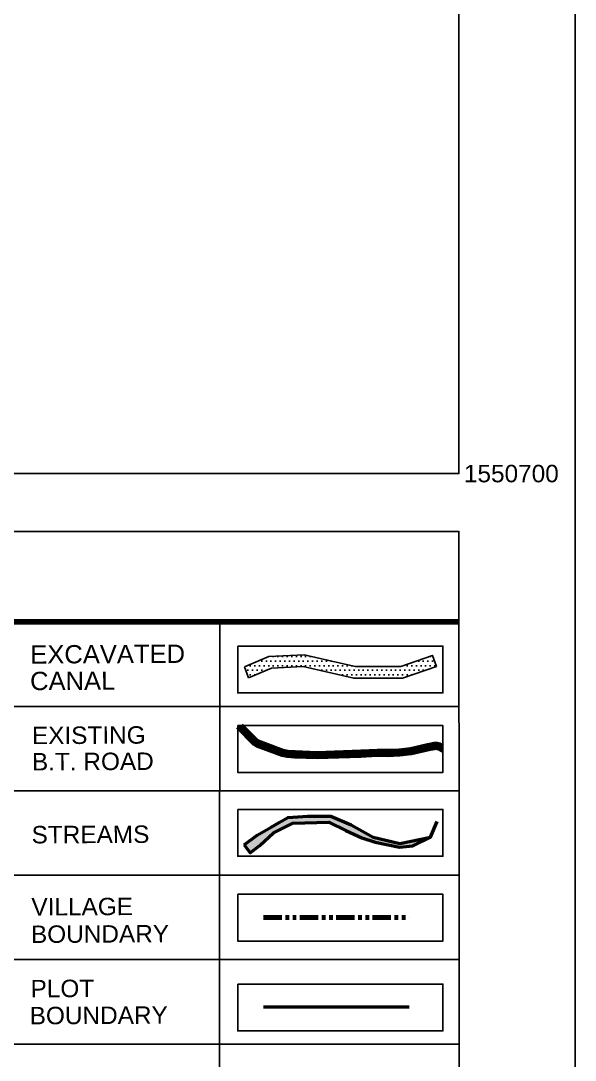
# Model space of a CAD drawing. Header units: metres. Extents: x 32505 to 230200, y 224018 to 1564544.
# Drawn here: x 229247 to 230200, y 1549691 to 1551479 of the extents above; entities that cross this region are included whole.
import ezdxf

# ---------------------------------------------------------------- set-up
doc = ezdxf.new("R2010")
doc.units = ezdxf.units.M
doc.linetypes.add('PHANTOM2', pattern=[1.25, 0.625, -0.125, 0.125, -0.125, 0.125, -0.125])
doc.layers.add('EXCAVATED CANAL', color=7, linetype='Continuous', true_color=0x7094ff)
for name, color, linetype in [('G_B.T. ROAD', 1, 'Continuous'), ('GRID', 7, 'Continuous'), ('TITLE BOX', 7, 'Continuous'), ('VILLAGE BOUNDARY', 6, 'Continuous')]:
    doc.layers.add(name, color=color, linetype=linetype)
doc.layers.add('STREAM', color=141, linetype='Continuous', lineweight=0)
doc.styles.get("Standard").update_dxf_attribs({"font": 'arial.ttf'})

msp = doc.modelspace()

# ---------------------------------------------------------------- hatches: boundary and pattern name
at = {"layer": 'EXCAVATED CANAL'}
h = msp.add_hatch(dxfattribs=at)
h.set_pattern_fill('DOTS', color=256, scale=5)
h.set_pattern_definition([(0, (-208.987, -5689.984), (3.96875, 7.9375), [0, -7.9375])])
h.paths.add_polyline_path([(229631.6, 1550367.8), (229638, 1550348.7), (229677.5, 1550365.2), (229732, 1550368.1), (229819.2, 1550348.1), (229903.3, 1550348.1), (229961.2, 1550368.2), (229954.6, 1550387.2), (229899.9, 1550368.3), (229821.5, 1550368.3), (229733.7, 1550388.4), (229672.9, 1550385.2)])
at = {"layer": 'STREAM', "lineweight": 50}
h = msp.add_hatch(color=256, dxfattribs=at)
h.dxf.hatch_style = 1
h.paths.add_polyline_path([(229776.1, 1550100.2), (229805.4, 1550086), (229833, 1550073.7), (229856.2, 1550065.9), (229898, 1550057.5), (229920.6, 1550059.9), (229951, 1550074.9), (229898.4, 1550064), (229852.8, 1550074.9), (229814.5, 1550095.7), (229779.8, 1550110.9), (229740.2, 1550110.9), (229705.8, 1550108.5), (229691.2, 1550100.1), (229677, 1550091.9), (229652.9, 1550078), (229630.9, 1550061.5), (229641.2, 1550047.7), (229657.7, 1550060.1), (229681.1, 1550082.4), (229714.7, 1550098.9)])

# ---------------------------------------------------------------- linework, layer by layer
for points in [[(229619.6, 1550403.4), (229619.6, 1550322.8), (229972.5, 1550322.8), (229972.5, 1550403.4)], [(229619.6, 1550122.5), (229619.6, 1550041.9), (229972.5, 1550041.9), (229972.5, 1550122.5)], [(229619.6, 1549976.6), (229619.6, 1549896), (229972.5, 1549896), (229972.5, 1549976.6)], [(229619.6, 1549822), (229619.6, 1549741.4), (229972.5, 1549741.4), (229972.5, 1549822)]]:
    msp.add_lwpolyline(points, close=True)
at = {"color": 7}
msp.add_lwpolyline([(229619.6, 1550266.6), (229619.6, 1550186), (229972.5, 1550186), (229972.5, 1550266.6), (229619.6, 1550266.6)], close=True, dxfattribs=at)
at = {"color": 1, "lineweight": 50, "flags": 128}
msp.add_lwpolyline([(229664.2, 1549782.6), (229914.7, 1549782.6)], dxfattribs=at)
at = {"layer": 'EXCAVATED CANAL'}
msp.add_line((229631.6, 1550367.8), (229638, 1550348.7), dxfattribs=at)
msp.add_lwpolyline([(229638, 1550348.7), (229677.5, 1550365.2), (229732, 1550368.1), (229819.2, 1550348.1), (229903.3, 1550348.1), (229961.2, 1550368.2), (229954.6, 1550387.2), (229899.9, 1550368.3), (229821.5, 1550368.3), (229733.7, 1550388.4), (229672.9, 1550385.2), (229631.6, 1550367.8)], dxfattribs=at)
at = {"layer": 'G_B.T. ROAD', "color": 253, "lineweight": 70}
for points in [[(229619.6, 1550264.3), (229648.6, 1550235.2), (229652.5, 1550233), (229695.9, 1550216.8), (229704.8, 1550215.1), (229717.9, 1550214), (229756.1, 1550212.7), (229831.5, 1550215.4), (229859.7, 1550216.6), (229877.5, 1550216.4), (229897.8, 1550217.3), (229918.2, 1550219.8), (229947.6, 1550226.4), (229958.2, 1550228.5), (229961.7, 1550228.9), (229965, 1550228), (229972.5, 1550223.8)], [(229625.8, 1550266.6), (229652.3, 1550240), (229655.1, 1550238.5), (229697.5, 1550222.6), (229705.6, 1550221), (229718.3, 1550220), (229756.1, 1550218.7), (229831.2, 1550221.4), (229859.6, 1550222.6), (229877.4, 1550222.4), (229897.3, 1550223.2), (229917.2, 1550225.7), (229946.3, 1550232.3), (229957.3, 1550234.4), (229962.1, 1550234.9), (229967.3, 1550233.7), (229972.5, 1550230.7)]]:
    msp.add_lwpolyline(points, dxfattribs=at)
at = {"layer": 'GRID', "linetype": 'Continuous'}
for p, q in [((230200, 1563900), (230200, 1548339.6)), ((230000, 1559700), (230000, 1550700))]:
    msp.add_line(p, q, dxfattribs=at)
for points in [[(222800, 1563900), (230200, 1563900), (230200, 1548339.6), (222800, 1548339.6)], [(223000, 1550700), (223000, 1563700), (230000, 1563700), (230000, 1550700)], [(223000, 1550700), (223000, 1563700), (230000, 1563700), (230000, 1550700)], [(228395.6, 1549283.2), (230001.3, 1549283.2), (230000, 1550600.4), (228394.4, 1550600.4)]]:
    msp.add_lwpolyline(points, close=True, dxfattribs=at)
at = {"layer": 'STREAM', "lineweight": 50}
for points in [[(229630.9, 1550061.5), (229652.9, 1550078), (229677, 1550091.9), (229691.2, 1550100.1), (229705.8, 1550108.5), (229740.2, 1550110.9), (229779.8, 1550110.9), (229814.5, 1550095.7), (229852.8, 1550074.9), (229898.4, 1550064), (229951, 1550074.9), (229962.7, 1550101.8)], [(229630.9, 1550061.5), (229641.2, 1550047.7), (229657.7, 1550060.1), (229681.1, 1550082.4), (229714.7, 1550098.9), (229776.1, 1550100.2), (229805.4, 1550086), (229833, 1550073.7), (229856.2, 1550065.9), (229898, 1550057.5), (229920.6, 1550059.9), (229951, 1550074.9)]]:
    msp.add_lwpolyline(points, dxfattribs=at)
at = {"layer": 'TITLE BOX', "color": 0}
for p, q in [((230001.3, 1550444.8), (228395.6, 1550444.8)), ((230001.3, 1550299.6), (228395.6, 1550299.6)), ((230001.3, 1550154.4), (228395.6, 1550154.4)), ((230001.3, 1550009.2), (228395.6, 1550009.2)), ((230001.3, 1550009.2), (230000, 1550009.2)), ((230001.3, 1549864), (228395.6, 1549864)), ((230001.3, 1549718.8), (228395.6, 1549718.8))]:
    msp.add_line(p, q, dxfattribs=at)
at = {"layer": 'TITLE BOX', "color": 0, "const_width": 9.68}
msp.add_lwpolyline([(228395.6, 1550444.8), (230001.3, 1550444.8)], dxfattribs=at)
at = {"layer": 'TITLE BOX', "color": 0}
msp.add_lwpolyline([(229589, 1550444.8), (229587.9, 1549283.2)], dxfattribs=at)
at = {"layer": 'VILLAGE BOUNDARY', "linetype": 'PHANTOM2', "lineweight": 100, "ltscale": 50}
msp.add_lwpolyline([(229664.2, 1549936.4), (229914.7, 1549936.4)], dxfattribs=at)

# ---------------------------------------------------------------- texts
at = {"layer": 'GRID', "color": 242, "linetype": 'Continuous'}
msp.add_text('1550700', height=30, dxfattribs=at).set_placement((230008.6, 1550685))
at = {"layer": 'TITLE BOX', "color": 0}
for s, height, p in [('EXCAVATED ', 31.46, (229263, 1550373.2)), ('CANAL', 31.46, (229262.7, 1550327.5)), ('STREAMS', 30, (229265.3, 1550063.9)), ('VILLAGE ', 30, (229265, 1549939.8)), ('BOUNDARY', 30, (229264.2, 1549892.7)), ('PLOT', 30, (229263.5, 1549799.2)), ('BOUNDARY', 30, (229262, 1549752.7))]:
    msp.add_text(s, height=height, rotation=0.2712, dxfattribs=at).set_placement(p)
at = {"layer": 'TITLE BOX', "color": 0, "char_height": 30, "width": 411.637, "attachment_point": 1, "rotation": 0.2712}
for s, insert in [('EXISTING ', (229265.7, 1550264.6)), ('B.T. ROAD', (229265.7, 1550219.4))]:
    msp.add_mtext(s, dxfattribs=dict(at, insert=insert))

doc.saveas('drawing.dxf')
